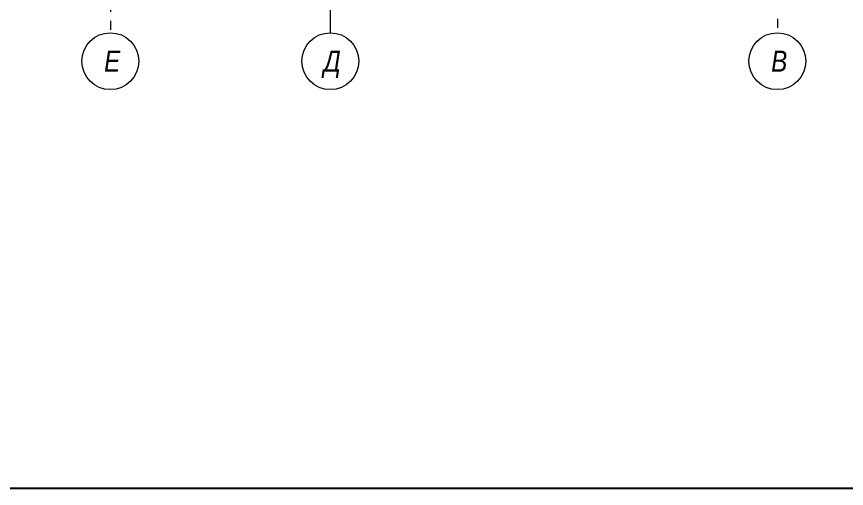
# Model space of a CAD drawing. Header units: millimetres. Extents: x 1582001 to 3303937, y 226471 to 491235.
# Drawn here: x 1843307 to 1855001, y 380855 to 387497 of the extents above; entities that cross this region are included whole.
import ezdxf
from ezdxf.enums import TextEntityAlignment as Align

# ---------------------------------------------------------------- set-up
doc = ezdxf.new("R2010")
doc.units = ezdxf.units.MM
doc.linetypes.add('CENTER', pattern=[50.8, 31.75, -6.35, 6.35, -6.35])
doc.layers.add('Оси', color=251, linetype='CENTER', lineweight=9)
doc.layers.add('Формуляр', color=138, linetype='Continuous')
doc.styles.add('GOST 2.304', font='ARIALNI.TTF', dxfattribs={"width": 0.98, "height": 300})

msp = doc.modelspace()

# ---------------------------------------------------------------- linework, layer by layer
at = {"layer": 'Оси', "ltscale": 20}
for p, q in [((1847728.2, 395815.4), (1847728.2, 387269.2)), ((1854028.2, 395341.3), (1854028.2, 387269.2)), ((1844628.2, 394296.4), (1844628.2, 387269.2))]:
    msp.add_line(p, q, dxfattribs=at)
at = {"layer": 'Оси', "linetype": 'Continuous', "ltscale": 100}
for centre in [(1844628.2, 386869.2), (1844628.2, 386869.2), (1847728.2, 386869.2), (1847728.2, 386869.2), (1854028.2, 386869.2), (1854028.2, 386869.2)]:
    msp.add_circle(centre, 400, dxfattribs=at)
at = {"layer": 'Формуляр', "color": 0}
msp.add_lwpolyline([(1836000.4, 380854.9), (1836000.4, 409544.8), (1875500.3, 409544.8), (1875500.3, 380854.9)], close=True, dxfattribs=at)

# ---------------------------------------------------------------- texts
at = {"layer": 'Оси', "linetype": 'Continuous', "ltscale": 100, "style": 'GOST 2.304'}
for s, p in [('Е', (1844654.5, 386869.2)), ('Д', (1847754.5, 386869.2)), ('В', (1854054.5, 386869.2))]:
    msp.add_text(s, height=297.2, dxfattribs=at).set_placement(p, align=Align.MIDDLE_CENTER)

doc.saveas('drawing.dxf')
